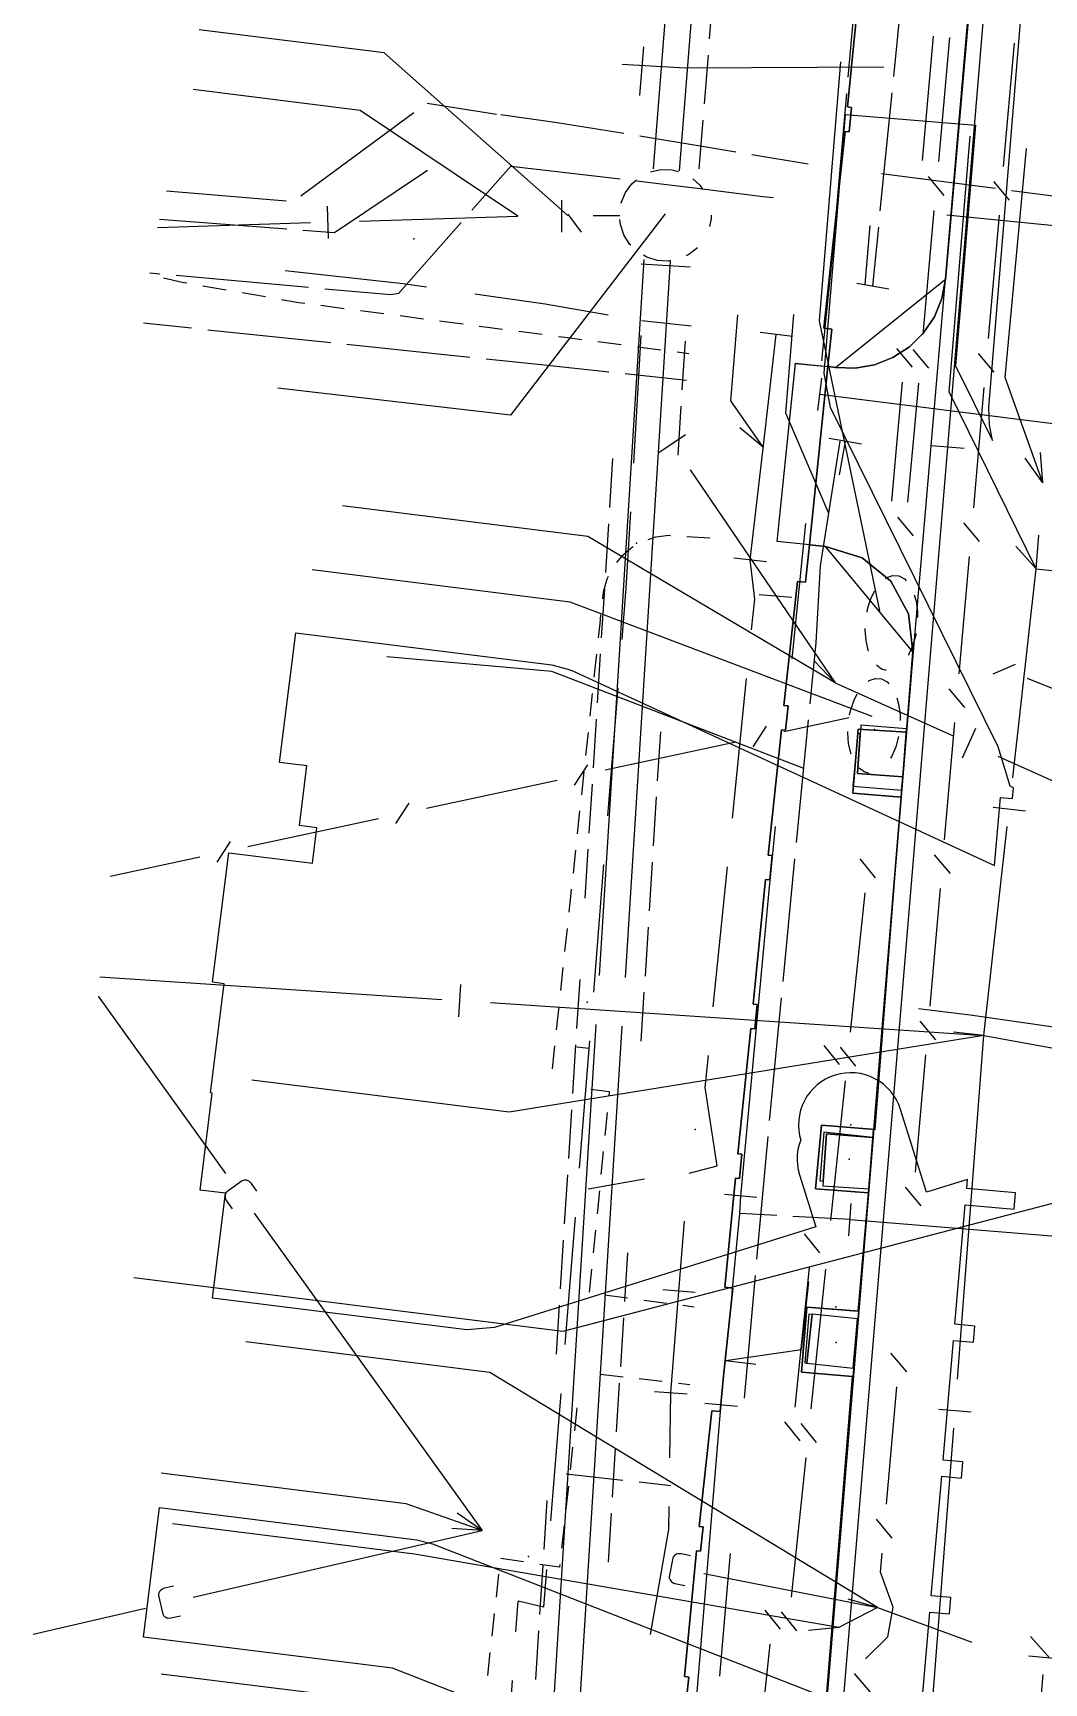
# Model space of a CAD drawing. Header units: metres. Extents: x 4550 to 4731, y 10605 to 11772.
# Drawn here: x 4621.8 to 4652.8, y 11137.7 to 11188.2 of the extents above; entities that cross this region are included whole.
import ezdxf

# ---------------------------------------------------------------- set-up
doc = ezdxf.new("R2010")
doc.units = ezdxf.units.M
for name, color, linetype in [('BOUNDARY', 7, 'Continuous'), ('CURB', 7, 'Continuous'), ('ELECTR_CABLE', 7, 'Continuous'), ('ELECTR_CABLE_COMM', 7, 'Continuous'), ('GAS', 7, 'Continuous'), ('GRASS', 7, 'Continuous'), ('GROUND', 7, 'Continuous'), ('LAMP', 7, 'Continuous'), ('ROAD', 7, 'Continuous'), ('SEWER', 7, 'Continuous'), ('SIDEWALK_PATH', 7, 'Continuous'), ('TREE', 7, 'Continuous'), ('WATER_PIPELINE', 7, 'Continuous')]:
    doc.layers.add(name, color=color, linetype=linetype)

msp = doc.modelspace()

# ---------------------------------------------------------------- linework, layer by layer
at = {"layer": 'BOUNDARY'}
msp.add_lwpolyline([(4641.837, 11137.089), (4641.914, 11137.835), (4641.789, 11137.849), (4642.155, 11141.705), (4642.279, 11141.692), (4642.356, 11142.438), (4642.231, 11142.451), (4642.626, 11145.998), (4642.876, 11145.979), (4642.977, 11147.058), (4643.155, 11148.692), (4643.266, 11149.758), (4643.017, 11149.786), (4643.345, 11153.131), (4643.469, 11153.118), (4643.546, 11153.864), (4643.421, 11153.877), (4643.814, 11157.714), (4643.938, 11157.701), (4644.015, 11158.447), (4643.89, 11158.461), (4644.272, 11162.284), (4644.396, 11162.27), (4644.473, 11163.016), (4644.348, 11163.029), (4644.756, 11166.866), (4644.88, 11166.854), (4644.957, 11167.6), (4644.833, 11167.613), (4645.249, 11171.416), (4645.498, 11171.393), (4645.614, 11172.537), (4644.62, 11172.639), (4645.185, 11178.107), (4646.179, 11178.002), (4646.301, 11179.151), (4646.053, 11179.177), (4646.704, 11185.211), (4646.829, 11185.201), (4646.904, 11185.947), (4646.779, 11185.96), (4647.379, 11192.054)], dxfattribs=at)
at = {"layer": 'CURB'}
for points in [[(4651.627, 11201.719), (4649.787, 11180.685)], [(4625.823, 11180.719), (4626.386, 11180.593), (4626.53, 11180.568)], [(4627.022, 11180.482), (4627.735, 11180.358)], [(4628.227, 11180.273), (4628.94, 11180.149)], [(4646.409, 11177.972), (4649.787, 11180.685)], [(4629.433, 11180.063), (4629.962, 11179.971), (4630.146, 11179.947)], [(4630.642, 11179.882), (4631.359, 11179.788)], [(4631.855, 11179.723), (4632.572, 11179.629)], [(4633.067, 11179.564), (4633.784, 11179.47)], [(4634.28, 11179.405), (4634.997, 11179.311)], [(4635.493, 11179.246), (4635.834, 11179.202), (4636.047, 11179.174), (4636.21, 11179.153)], [(4636.706, 11179.088), (4637.423, 11178.994)], [(4637.919, 11178.929), (4638.213, 11178.89), (4638.636, 11178.835)], [(4639.131, 11178.77), (4639.848, 11178.676)], [(4640.344, 11178.611), (4641.061, 11178.517)], [(4641.557, 11178.452), (4641.915, 11178.405)], [(4645.614, 11172.537), (4646.179, 11178.002)], [(4641.355, 11172.819), (4641.3, 11172.822), (4640.919, 11172.774), (4640.894, 11172.771), (4640.663, 11172.694)], [(4642.561, 11172.749), (4641.854, 11172.786)], [(4640.215, 11172.476), (4640.15, 11172.44), (4639.841, 11172.172), (4639.703, 11171.995)], [(4645.614, 11172.537), (4646.101, 11172.488)], [(4648.787, 11169.257), (4646.101, 11172.488)], [(4639.447, 11171.568), (4639.404, 11171.485), (4639.294, 11171.091), (4639.28, 11170.996), (4639.268, 11170.887)], [(4639.215, 11170.39), (4639.187, 11170.124), (4639.14, 11169.686)], [(4639.086, 11169.189), (4639.068, 11169.018), (4639.011, 11168.485)], [(4648.787, 11169.257), (4645.271, 11126.561)], [(4638.958, 11167.988), (4638.882, 11167.284)], [(4638.829, 11166.787), (4638.754, 11166.083)], [(4648.585, 11166.797), (4647.105, 11166.89), (4646.944, 11164.925), (4648.421, 11164.803)], [(4638.701, 11165.586), (4638.625, 11164.882)], [(4638.572, 11164.385), (4638.497, 11163.681)], [(4638.443, 11163.184), (4638.368, 11162.48)], [(4638.315, 11161.983), (4638.29, 11161.756), (4638.239, 11161.279)], [(4638.186, 11160.782), (4638.111, 11160.078)], [(4638.057, 11159.581), (4637.982, 11158.877)], [(4637.929, 11158.38), (4637.853, 11157.676)], [(4637.8, 11157.179), (4637.725, 11156.475)], [(4638.915, 11155.855), (4639.322, 11155.802), (4639.478, 11155.781), (4639.464, 11155.642)], [(4639.415, 11155.144), (4639.345, 11154.44)], [(4647.625, 11154.616), (4645.988, 11154.751), (4645.803, 11152.801), (4647.422, 11152.674)], [(4639.295, 11153.942), (4639.225, 11153.238)], [(4639.176, 11152.74), (4639.106, 11152.036)], [(4639.057, 11151.538), (4638.987, 11150.834)], [(4638.937, 11150.336), (4638.867, 11149.632)], [(4639.338, 11149.547), (4640.04, 11149.456)], [(4640.536, 11149.391), (4641.237, 11149.299)], [(4641.733, 11149.234), (4642.084, 11149.188)], [(4647.107, 11149.048), (4645.532, 11149.178), (4645.372, 11147.184), (4646.933, 11147.048)], [(4639.903, 11147.032), (4639.202, 11147.115)], [(4641.1, 11146.891), (4640.399, 11146.974)], [(4641.947, 11146.792), (4641.597, 11146.833)], [(4638.486, 11146.086), (4638.41, 11145.385)], [(4638.356, 11144.887), (4638.28, 11144.186)], [(4638.226, 11143.689), (4638.15, 11142.987)], [(4638.096, 11142.49), (4638.02, 11141.788)], [(4636.853, 11141.364), (4636.154, 11141.467)], [(4637.966, 11141.291), (4637.956, 11141.201), (4637.347, 11141.291)], [(4636.087, 11140.985), (4636.01, 11140.284)], [(4635.955, 11139.787), (4635.877, 11139.085)], [(4635.822, 11138.588), (4635.745, 11137.887)]]:
    msp.add_lwpolyline(points, dxfattribs=at)
at = {"layer": 'ELECTR_CABLE'}
for points in [[(4649.857, 11175.53), (4651.063, 11190.03), (4651.617, 11196.688)], [(4646.804, 11186.873), (4647.146, 11190.721)], [(4648.196, 11186.892), (4648.556, 11190.515)], [(4647.89, 11187.181), (4641.809, 11187.152), (4639.87, 11187.261)], [(4646.419, 11182.526), (4646.76, 11186.374)], [(4647.786, 11182.773), (4648.147, 11186.395)], [(4636.023, 11185.734), (4633.894, 11186.068)], [(4633.489, 11185.784), (4630.023, 11183.222)], [(4637.887, 11185.478), (4636.153, 11185.716)], [(4639.921, 11185.143), (4637.887, 11185.478)], [(4642.448, 11184.726), (4640.414, 11185.061)], [(4643.358, 11184.576), (4642.448, 11184.726)], [(4645.578, 11184.21), (4643.851, 11184.495)], [(4630.092, 11182.187), (4631.056, 11182.114), (4633.905, 11184.025)], [(4635.272, 11182.793), (4636.465, 11184.146), (4637.787, 11183.991)], [(4637.787, 11183.991), (4639.816, 11183.754)], [(4647.82, 11183.92), (4651.313, 11183.468)], [(4629.58, 11183.071), (4625.913, 11183.375)], [(4640.313, 11183.696), (4640.569, 11183.666), (4642.34, 11183.448)], [(4642.34, 11183.448), (4644.19, 11183.22), (4644.501, 11183.189)], [(4651.809, 11183.403), (4655.301, 11182.951)], [(4625.695, 11182.521), (4629.593, 11182.225)], [(4632.788, 11180.209), (4633.033, 11180.253), (4634.942, 11182.418)], [(4647.466, 11182.329), (4647.308, 11180.519)], [(4647.557, 11180.464), (4647.737, 11182.275)], [(4649.827, 11182.656), (4653.33, 11182.305), (4654.158, 11182.214)], [(4645.997, 11178.182), (4646.337, 11181.601), (4646.375, 11182.028)], [(4625.4, 11180.874), (4625.707, 11180.846)], [(4626.205, 11180.801), (4630.262, 11180.436)], [(4629.548, 11180.948), (4633.165, 11180.551), (4633.874, 11180.449)], [(4630.76, 11180.391), (4632.788, 11180.209)], [(4635.359, 11180.236), (4637.514, 11179.926)], [(4648.049, 11180.377), (4647.065, 11180.551)], [(4637.514, 11179.926), (4639.445, 11179.592)], [(4625.206, 11179.34), (4626.68, 11179.186)], [(4640.474, 11179.414), (4641.987, 11179.257)], [(4644.197, 11175.529), (4643.204, 11176.955), (4643.421, 11179.591)], [(4646.207, 11173.504), (4644.886, 11176.577), (4645.135, 11179.601)], [(4627.177, 11179.134), (4630.942, 11178.74)], [(4640.447, 11178.959), (4640.217, 11175.046)], [(4645.095, 11178.927), (4644.101, 11179.043)], [(4644.234, 11175.848), (4644.598, 11178.985)], [(4631.44, 11178.688), (4635.205, 11178.294)], [(4635.702, 11178.242), (4637.389, 11178.066), (4639.467, 11177.843)], [(4639.964, 11177.79), (4641.847, 11177.588)], [(4645.988, 11177.647), (4645.862, 11176.655)], [(4663.901, 11174.885), (4645.925, 11177.151)], [(4644.197, 11175.529), (4643.478, 11176.124)], [(4643.797, 11172.078), (4644.234, 11175.848)], [(4645.816, 11169.548), (4645.955, 11171.897), (4646.554, 11175.717)], [(4647.208, 11175.621), (4646.223, 11175.795)], [(4646.535, 11174.688), (4646.715, 11175.708)], [(4646.499, 11135.158), (4649.857, 11175.53)], [(4650.356, 11175.488), (4649.359, 11175.571)], [(4640.129, 11173.548), (4639.992, 11171.221), (4639.864, 11169.637)], [(4645.088, 11169.047), (4645.501, 11173.192)], [(4644.294, 11172.02), (4643.3, 11172.136)], [(4643.841, 11169.937), (4643.936, 11170.87), (4643.797, 11172.078)], [(4645.44, 11165.682), (4637.719, 11168.654), (4632.658, 11169.105)], [(4645.633, 11167.669), (4645.816, 11169.548)], [(4639.743, 11168.142), (4639.427, 11164.235)], [(4643.255, 11164.161), (4643.69, 11168.445)], [(4645.218, 11163.412), (4645.584, 11167.171)], [(4644.371, 11161.834), (4644.577, 11163.907)], [(4639.307, 11162.74), (4638.991, 11158.832)], [(4642.668, 11158.384), (4643.103, 11162.668)], [(4644.804, 11159.156), (4645.17, 11162.914)], [(4643.507, 11152.58), (4644.371, 11161.834)], [(4644.391, 11154.899), (4644.407, 11155.081), (4644.755, 11158.658)], [(4653.166, 11157.745), (4650.543, 11158.124), (4648.961, 11158.321)], [(4638.481, 11157.148), (4638.852, 11157.115)], [(4638.87, 11157.337), (4638.554, 11153.43)], [(4641.93, 11153.277), (4642.785, 11153.501), (4642.417, 11155.908), (4642.517, 11156.891)], [(4644.006, 11150.64), (4644.346, 11154.401)], [(4638.828, 11152.797), (4640.56, 11153.105)], [(4644.005, 11152.534), (4643.009, 11152.626)], [(4643.246, 11149.627), (4643.483, 11152.046), (4643.507, 11152.58)], [(4638.433, 11151.935), (4638.118, 11148.027)], [(4644.611, 11151.983), (4643.483, 11152.046)], [(4646.857, 11151.857), (4645.11, 11151.955)], [(4646.817, 11151.359), (4646.897, 11152.355)], [(4641.616, 11149.665), (4641.78, 11151.812)], [(4646.857, 11151.857), (4657.816, 11150.974)], [(4643.043, 11147.544), (4645.367, 11147.879), (4645.595, 11149.952)], [(4643.621, 11146.38), (4643.961, 11150.142)], [(4642.114, 11149.625), (4641.118, 11149.705)], [(4641.368, 11146.543), (4641.616, 11149.665)], [(4643.043, 11147.544), (4643.969, 11147.425)], [(4637.997, 11146.532), (4637.681, 11142.625)], [(4641.866, 11146.503), (4640.87, 11146.583)], [(4641.336, 11144.558), (4641.368, 11146.543)], [(4640.179, 11113.525), (4642.017, 11135.535), (4642.879, 11145.861), (4642.909, 11146.179)], [(4643.407, 11146.132), (4642.411, 11146.226)], [(4638.158, 11144.061), (4639.898, 11143.871)], [(4640.395, 11143.817), (4641.365, 11143.711)], [(4640.74, 11139.138), (4641.301, 11142.36), (4641.312, 11143.059)], [(4642.872, 11137.86), (4643.1, 11140.605), (4643.192, 11141.623)], [(4637.56, 11141.13), (4637.467, 11139.977), (4636.685, 11140.162)], [(4636.619, 11139.222), (4636.685, 11140.162)], [(4636.39, 11135.98), (4636.513, 11137.726)]]:
    msp.add_lwpolyline(points, dxfattribs=at)
at = {"layer": 'ELECTR_CABLE_COMM'}
for points in [[(4649.409, 11188.134), (4649.066, 11184.323)], [(4649.907, 11188.091), (4649.564, 11184.286)], [(4651.566, 11184.136), (4651.898, 11187.918)], [(4647.768, 11170.514), (4645.922, 11179.405), (4646.576, 11187.343)], [(4649.257, 11183.827), (4649.737, 11183.251)], [(4651.742, 11183.102), (4651.26, 11183.676)], [(4649.43, 11182.792), (4649.087, 11178.987)], [(4651.104, 11178.861), (4651.435, 11182.642)], [(4648.281, 11178.559), (4648.761, 11177.984)], [(4648.78, 11178.528), (4649.26, 11177.952)], [(4651.279, 11177.827), (4650.798, 11178.401)], [(4648.454, 11177.524), (4648.282, 11175.619)], [(4648.953, 11177.493), (4648.781, 11175.591)], [(4650.807, 11175.476), (4650.973, 11177.367)], [(4648.282, 11175.619), (4648.125, 11173.876)], [(4648.781, 11175.591), (4648.624, 11173.848)], [(4650.65, 11173.678), (4650.807, 11175.476)], [(4648.317, 11173.388), (4648.797, 11172.813)], [(4650.825, 11172.643), (4650.344, 11173.218)], [(4650.204, 11168.586), (4650.519, 11172.183)], [(4647.539, 11167.281), (4638.28, 11170.785), (4630.377, 11171.771)], [(4647.38, 11170.471), (4647.406, 11170.61), (4647.507, 11170.918), (4647.616, 11171.132)], [(4647.944, 11171.503), (4647.984, 11171.534), (4648.171, 11171.599), (4648.356, 11171.586), (4648.528, 11171.493), (4648.58, 11171.437)], [(4648.826, 11171.008), (4648.883, 11170.816), (4648.926, 11170.497), (4648.926, 11170.313)], [(4647.426, 11169.279), (4647.414, 11169.308), (4647.348, 11169.607), (4647.324, 11169.936), (4647.326, 11169.975)], [(4648.88, 11169.816), (4648.796, 11169.5), (4648.675, 11169.214), (4648.638, 11169.157)], [(4647.979, 11168.687), (4647.822, 11168.733), (4647.671, 11168.848)], [(4651.241, 11168.586), (4651.931, 11168.88)], [(4647.409, 11168.348), (4647.449, 11168.379), (4647.636, 11168.445), (4647.82, 11168.431), (4647.993, 11168.339), (4648.045, 11168.282)], [(4650.379, 11167.552), (4649.897, 11168.126)], [(4652.282, 11168.454), (4656.3, 11166.838)], [(4646.845, 11167.316), (4646.871, 11167.455), (4646.972, 11167.763), (4647.081, 11167.977)], [(4648.291, 11167.854), (4648.348, 11167.661), (4648.391, 11167.343), (4648.391, 11167.159)], [(4644.827, 11166.82), (4646.832, 11167.251)], [(4649.758, 11163.495), (4650.073, 11167.092)], [(4643.891, 11166.348), (4644.297, 11166.977)], [(4646.891, 11166.124), (4646.879, 11166.153), (4646.813, 11166.453), (4646.789, 11166.782), (4646.791, 11166.82)], [(4648.345, 11166.662), (4648.261, 11166.345), (4648.14, 11166.059), (4648.103, 11166.002)], [(4639.351, 11165.643), (4643.361, 11166.505)], [(4638.414, 11165.171), (4638.821, 11165.8)], [(4647.444, 11165.532), (4647.287, 11165.578), (4647.136, 11165.693)], [(4633.874, 11164.466), (4637.884, 11165.328)], [(4632.938, 11163.994), (4633.344, 11164.623)], [(4628.398, 11163.289), (4632.408, 11164.151)], [(4627.461, 11162.817), (4627.868, 11163.446)], [(4649.933, 11162.461), (4649.451, 11163.035)], [(4624.182, 11162.383), (4626.931, 11162.974)], [(4647.155, 11162.912), (4647.627, 11162.33)], [(4647.313, 11161.875), (4646.866, 11157.598)], [(4649.311, 11158.404), (4649.627, 11162.001)], [(4649.487, 11157.37), (4649.005, 11157.944)], [(4646.055, 11157.195), (4646.527, 11156.613)], [(4646.552, 11157.143), (4647.024, 11156.561)], [(4648.865, 11153.313), (4649.18, 11156.91)], [(4646.71, 11156.106), (4646.263, 11151.828)], [(4657.236, 11153.441), (4638.059, 11148.43), (4624.905, 11150.072)], [(4649.041, 11152.279), (4648.559, 11152.853)], [(4645.452, 11151.425), (4645.924, 11150.843)], [(4645.61, 11150.388), (4645.163, 11146.11)], [(4646.107, 11150.336), (4645.66, 11146.058)], [(4648.594, 11147.188), (4648.113, 11147.762)], [(4647.973, 11143.131), (4648.288, 11146.728)], [(4644.849, 11145.656), (4645.321, 11145.073)], [(4645.346, 11145.604), (4645.818, 11145.021)], [(4645.504, 11144.566), (4645.057, 11140.289)], [(4648.148, 11142.097), (4647.667, 11142.671)], [(4647.336, 11138.391), (4648.012, 11139.067), (4648.178, 11139.979), (4647.791, 11141.056), (4647.842, 11141.637)], [(4644.246, 11139.886), (4644.718, 11139.304)], [(4644.743, 11139.834), (4645.215, 11139.252)], [(4644.404, 11138.849), (4644.18, 11136.71)], [(4644.228, 11134.772), (4633.068, 11137.017), (4625.75, 11137.93)], [(4647.489, 11137.376), (4646.999, 11137.943)]]:
    msp.add_lwpolyline(points, dxfattribs=at)
at = {"layer": 'GAS'}
for points in [[(4648.987, 11136.164), (4649.305, 11139.828), (4649.902, 11139.776), (4649.947, 11140.274), (4649.349, 11140.326), (4649.667, 11143.989), (4650.273, 11143.936), (4650.317, 11144.434), (4649.711, 11144.487), (4650.029, 11148.15), (4650.643, 11148.097), (4650.687, 11148.595), (4650.073, 11148.649), (4650.391, 11152.312), (4651.885, 11152.182), (4651.929, 11152.68), (4650.434, 11152.81), (4650.459, 11153.09), (4649.2, 11152.695), (4648.404, 11155.237), (4648.35, 11155.385), (4648.282, 11155.526), (4648.2, 11155.66), (4648.105, 11155.785), (4647.999, 11155.901), (4647.881, 11156.005), (4647.754, 11156.098), (4647.619, 11156.177), (4647.476, 11156.243), (4647.328, 11156.295), (4647.176, 11156.331), (4647.02, 11156.353), (4646.863, 11156.359), (4646.706, 11156.35), (4646.551, 11156.326), (4646.399, 11156.286), (4646.252, 11156.232), (4646.111, 11156.164), (4645.977, 11156.082), (4645.851, 11155.987), (4645.736, 11155.881), (4645.632, 11155.764), (4645.539, 11155.637), (4645.46, 11155.501), (4645.394, 11155.359), (4645.342, 11155.211), (4645.305, 11155.058), (4645.284, 11154.902), (4645.277, 11154.745), (4645.286, 11154.589), (4645.311, 11154.434), (4645.347, 11154.295), (4645.299, 11154.158), (4645.262, 11154.005), (4645.241, 11153.849), (4645.234, 11153.692), (4645.243, 11153.536), (4645.268, 11153.381), (4645.307, 11153.229), (4645.806, 11151.633), (4635.959, 11148.552), (4635.114, 11148.477), (4627.317, 11149.449), (4627.718, 11152.667), (4626.942, 11152.764), (4627.312, 11155.734), (4627.255, 11155.741), (4627.673, 11159.087), (4627.322, 11159.131), (4627.817, 11163.1), (4630.381, 11162.781), (4630.516, 11163.869), (4629.982, 11163.936), (4630.21, 11165.769), (4629.375, 11165.873), (4629.871, 11169.842), (4637.717, 11168.863), (4638.307, 11168.695), (4651.287, 11162.714), (4651.466, 11164.794), (4651.834, 11164.763), (4651.869, 11165.091), (4651.77, 11165.144), (4651.398, 11166.352), (4646.263, 11176.754), (4646.063, 11177.803), (4646.715, 11185.726), (4650.701, 11185.398), (4650.095, 11178.028), (4651.227, 11175.733), (4651.137, 11176.215), (4651.11, 11176.748), (4652.431, 11192.808)], [(4639.719, 11135.416), (4632.841, 11138.106), (4625.201, 11139.06), (4625.696, 11143.029), (4633.585, 11142.045), (4634.066, 11141.923), (4649.554, 11135.865)]]:
    msp.add_lwpolyline(points, dxfattribs=at)
at = {"layer": 'GRASS'}
for points in [[(4648.472, 11165.432), (4647.085, 11165.526), (4647.168, 11166.75), (4647.093, 11166.757), (4646.943, 11165.145), (4648.438, 11165.019)], [(4648.585, 11166.797), (4647.105, 11166.89), (4646.944, 11164.925), (4648.421, 11164.803)], [(4648.593, 11166.898), (4647.186, 11167.014), (4647.085, 11165.526), (4648.472, 11165.432)], [(4647.582, 11154.616), (4645.988, 11154.744), (4645.803, 11152.801), (4647.423, 11152.674)], [(4646.139, 11154.488), (4647.561, 11154.371), (4646.055, 11154.539), (4645.929, 11153.044), (4646.039, 11153.035)], [(4647.562, 11154.371), (4646.139, 11154.488), (4646.029, 11152.897), (4647.431, 11152.8), (4647.471, 11153.255)], [(4647.123, 11149.047), (4645.532, 11149.178), (4645.372, 11147.184), (4646.957, 11147.046)], [(4645.693, 11148.953), (4645.598, 11148.961), (4645.472, 11147.466), (4645.534, 11147.461)], [(4647.086, 11148.814), (4645.694, 11148.962), (4645.534, 11147.458), (4646.956, 11147.307)]]:
    msp.add_lwpolyline(points, close=True, dxfattribs=at)
at = {"layer": 'GROUND'}
msp.add_lwpolyline([(4645.271, 11126.561), (4645.058, 11125.67), (4644.856, 11125.333), (4643.296, 11125.432), (4643.46, 11127.425), (4645.326, 11127.307), (4646.933, 11147.048), (4645.372, 11147.184), (4645.532, 11149.178), (4647.107, 11149.048), (4647.422, 11152.674)], close=True, dxfattribs=at)
at = {"layer": 'LAMP'}
for p in [(4633.487, 11181.922), (4640.314, 11172.592), (4638.803, 11158.519), (4642.113, 11154.623), (4641.303, 11142.513), (4637.007, 11141.533)]:
    msp.add_point(p, dxfattribs=at)
at = {"layer": 'ROAD'}
for points in [[(4651.934, 11205.229), (4649.787, 11180.685), (4649.673, 11180.088), (4649.444, 11179.532), (4649.109, 11179.033), (4648.677, 11178.607), (4648.168, 11178.277), (4647.608, 11178.057), (4647.016, 11177.954), (4646.409, 11177.972), (4646.179, 11178.002), (4645.614, 11172.537), (4646.101, 11172.488), (4647.226, 11172.142), (4648.104, 11171.421), (4648.653, 11170.425), (4648.787, 11169.257), (4645.271, 11126.561)], [(4651.835, 11204.716), (4648.788, 11169.266), (4645.213, 11125.85), (4644.268, 11115.543), (4638.887, 11053.77)]]:
    msp.add_lwpolyline(points, dxfattribs=at)
at = {"layer": 'SEWER'}
for points in [[(4640.832, 11184.069), (4641.32, 11190.141)], [(4641.629, 11184.005), (4642.116, 11190.067)], [(4642.556, 11188.047), (4642.676, 11189.542)], [(4638.218, 11182.626), (4632.579, 11187.622), (4626.916, 11188.329)], [(4640.53, 11187.803), (4640.41, 11186.308)], [(4642.396, 11186.053), (4642.516, 11187.549)], [(4636.676, 11182.613), (4631.844, 11185.855), (4626.727, 11186.494)], [(4642.236, 11184.06), (4642.356, 11185.555)], [(4640.746, 11183.97), (4641.057, 11184.04), (4641.392, 11184.033), (4641.6, 11183.979)], [(4639.844, 11183.011), (4639.846, 11183.026), (4639.975, 11183.334), (4640.174, 11183.604), (4640.316, 11183.723)], [(4642.044, 11183.758), (4642.258, 11183.564), (4642.34, 11183.444)], [(4630.836, 11182.916), (4630.866, 11181.926)], [(4638.012, 11183.108), (4638.02, 11182.118)], [(4625.631, 11182.271), (4630.322, 11182.416)], [(4641.193, 11182.685), (4636.457, 11176.509), (4629.326, 11177.34)], [(4631.822, 11182.463), (4636.676, 11182.613)], [(4638.206, 11182.674), (4638.62, 11182.122)], [(4638.987, 11182.632), (4639.798, 11182.638)], [(4640.136, 11181.729), (4640.104, 11181.76), (4639.926, 11182.044), (4639.821, 11182.361), (4639.808, 11182.516)], [(4642.603, 11182.642), (4642.599, 11182.535), (4642.552, 11182.296)], [(4639.175, 11159.339), (4640.552, 11181.283)], [(4639.973, 11159.28), (4641.351, 11181.233)], [(4641.359, 11181.253), (4641.286, 11181.239), (4640.952, 11181.258), (4640.631, 11181.356), (4640.524, 11181.419)], [(4642.188, 11181.645), (4642.185, 11181.641), (4641.92, 11181.436), (4641.834, 11181.398)], [(4641.955, 11181.046), (4640.458, 11181.14)], [(4641.718, 11177.288), (4641.812, 11178.785)], [(4641.592, 11175.292), (4641.686, 11176.789)], [(4641.816, 11175.915), (4640.997, 11175.358)], [(4639.581, 11175.183), (4639.487, 11173.686)], [(4641.962, 11174.839), (4646.404, 11168.306)], [(4646.404, 11168.306), (4638.819, 11172.797), (4631.308, 11173.734)], [(4639.455, 11173.187), (4639.361, 11171.69)], [(4639.329, 11171.191), (4639.235, 11169.694)], [(4645.074, 11170.93), (4644.077, 11171.004)], [(4639.203, 11169.195), (4639.109, 11167.698)], [(4646.404, 11168.306), (4645.757, 11168.98)], [(4646.404, 11168.306), (4650.019, 11166.681)], [(4639.077, 11167.199), (4638.983, 11165.702)], [(4640.962, 11165.311), (4641.057, 11166.808)], [(4650.7, 11166.906), (4650.294, 11166.002)], [(4651.388, 11166.066), (4655.003, 11164.441)], [(4638.951, 11165.203), (4638.857, 11163.706)], [(4640.836, 11163.315), (4640.931, 11164.812)], [(4638.826, 11163.207), (4638.731, 11161.71)], [(4640.71, 11161.319), (4640.805, 11162.816)], [(4640.585, 11159.323), (4640.679, 11160.82)], [(4638.574, 11159.215), (4638.479, 11157.718)], [(4623.811, 11158.711), (4627.723, 11153.269)], [(4640.459, 11157.327), (4640.553, 11158.824)], [(4637.704, 11135.897), (4639.081, 11157.842)], [(4638.501, 11135.831), (4639.879, 11157.783)], [(4638.448, 11157.219), (4638.353, 11155.722)], [(4638.322, 11155.223), (4638.227, 11153.726)], [(4628.675, 11152.734), (4628.513, 11152.96), (4628.488, 11152.99), (4628.465, 11153.01), (4628.432, 11153.037), (4628.396, 11153.056), (4628.363, 11153.067), (4628.324, 11153.07), (4628.286, 11153.068), (4628.259, 11153.057), (4628.234, 11153.045), (4627.759, 11152.704), (4627.741, 11152.685), (4627.729, 11152.667), (4627.716, 11152.642), (4627.711, 11152.618), (4627.705, 11152.586), (4627.703, 11152.553), (4627.711, 11152.519), (4627.725, 11152.473), (4627.742, 11152.44), (4627.923, 11152.189)], [(4638.196, 11153.227), (4638.101, 11151.73)], [(4628.598, 11152.051), (4635.584, 11142.331)], [(4638.07, 11151.231), (4637.976, 11149.734)], [(4639.955, 11149.343), (4640.049, 11150.84)], [(4637.944, 11149.235), (4637.85, 11147.738)], [(4639.829, 11147.347), (4639.923, 11148.844)], [(4647.701, 11139.97), (4635.814, 11147.175), (4628.346, 11148.107)], [(4639.703, 11145.351), (4639.797, 11146.848)], [(4639.577, 11143.355), (4639.672, 11144.852)], [(4635.584, 11142.331), (4633.253, 11143.144), (4625.743, 11144.081)], [(4635.584, 11142.331), (4634.817, 11142.863)], [(4637.566, 11143.247), (4637.472, 11141.75)], [(4639.451, 11141.359), (4639.546, 11142.856)], [(4646.517, 11139.352), (4633.509, 11141.605), (4626.09, 11142.531)], [(4626.728, 11140.286), (4635.584, 11142.331)], [(4635.584, 11142.331), (4634.652, 11142.391)], [(4641.966, 11141.557), (4641.693, 11141.61), (4641.655, 11141.616), (4641.624, 11141.615), (4641.581, 11141.611), (4641.542, 11141.6), (4641.511, 11141.585), (4641.48, 11141.561), (4641.454, 11141.533), (4641.442, 11141.508), (4641.432, 11141.481), (4641.32, 11140.907), (4641.32, 11140.882), (4641.323, 11140.86), (4641.331, 11140.833), (4641.344, 11140.812), (4641.362, 11140.785), (4641.383, 11140.76), (4641.411, 11140.74), (4641.453, 11140.715), (4641.489, 11140.704), (4641.793, 11140.645)], [(4637.44, 11141.251), (4637.346, 11139.754)], [(4642.379, 11141.007), (4647.701, 11139.97)], [(4626.127, 11140.621), (4625.856, 11140.558), (4625.819, 11140.547), (4625.791, 11140.534), (4625.754, 11140.513), (4625.722, 11140.487), (4625.7, 11140.461), (4625.682, 11140.426), (4625.669, 11140.39), (4625.669, 11140.362), (4625.67, 11140.334), (4625.802, 11139.764), (4625.812, 11139.74), (4625.823, 11139.722), (4625.843, 11139.7), (4625.862, 11139.686), (4625.89, 11139.669), (4625.919, 11139.655), (4625.953, 11139.648), (4626.002, 11139.643), (4626.039, 11139.647), (4626.34, 11139.716)], [(4621.819, 11139.153), (4625.267, 11139.949)], [(4647.701, 11139.97), (4646.517, 11139.352)], [(4647.701, 11139.97), (4646.802, 11140.223)], [(4647.701, 11139.97), (4650.587, 11138.907)], [(4646.517, 11139.352), (4645.588, 11139.259)], [(4637.314, 11139.255), (4637.22, 11137.758)], [(4652.972, 11138.428), (4652.387, 11139.08)], [(4652.337, 11138.482), (4653.324, 11138.399)], [(4651.072, 11117.604), (4652.775, 11137.914)]]:
    msp.add_lwpolyline(points, dxfattribs=at)
at = {"layer": 'SIDEWALK_PATH'}
for points in [[(4647.379, 11192.054), (4646.779, 11185.96), (4646.904, 11185.947), (4646.829, 11185.201), (4646.704, 11185.211), (4646.053, 11179.177), (4646.301, 11179.151), (4646.179, 11178.002), (4646.409, 11177.972), (4647.016, 11177.954), (4647.608, 11178.057), (4648.168, 11178.277), (4648.677, 11178.607), (4649.109, 11179.033), (4649.444, 11179.532), (4649.673, 11180.088), (4649.787, 11180.685), (4651.934, 11205.229)], [(4645.326, 11127.307), (4646.933, 11147.048), (4645.372, 11147.184), (4645.532, 11149.178), (4647.107, 11149.048), (4647.422, 11152.674), (4645.803, 11152.801), (4645.988, 11154.751), (4647.625, 11154.616), (4648.421, 11164.803), (4646.944, 11164.925), (4647.105, 11166.89), (4648.585, 11166.797), (4648.787, 11169.257), (4648.653, 11170.425), (4648.104, 11171.421), (4647.226, 11172.142), (4646.101, 11172.488), (4645.614, 11172.537), (4645.498, 11171.393), (4645.249, 11171.416), (4644.833, 11167.613), (4644.957, 11167.6), (4644.88, 11166.854), (4644.756, 11166.866), (4644.348, 11163.029), (4644.473, 11163.016), (4644.396, 11162.27), (4644.272, 11162.284), (4643.89, 11158.461), (4644.015, 11158.447), (4643.938, 11157.701), (4643.814, 11157.714), (4643.421, 11153.877), (4643.546, 11153.864), (4643.469, 11153.118), (4643.345, 11153.131), (4643.017, 11149.786), (4643.266, 11149.758), (4643.155, 11148.692), (4642.977, 11147.058), (4642.876, 11145.979), (4642.626, 11145.998), (4642.231, 11142.451), (4642.356, 11142.438), (4642.279, 11141.692), (4642.155, 11141.705), (4641.789, 11137.849), (4641.914, 11137.835), (4641.837, 11137.089)]]:
    msp.add_lwpolyline(points, dxfattribs=at)
msp.add_lwpolyline([(4645.184, 11178.099), (4646.179, 11178.002), (4645.614, 11172.537), (4644.62, 11172.639)], close=True, dxfattribs=at)
at = {"layer": 'TREE'}
for p in [(4647.603, 11166.879), (4646.878, 11154.76), (4646.835, 11153.707), (4646.421, 11149.182), (4646.435, 11148.088)]:
    msp.add_point(p, dxfattribs=at)
at = {"layer": 'WATER_PIPELINE'}
for points in [[(4652.564, 11171.799), (4649.897, 11177.229), (4650.542, 11185.068)], [(4652.765, 11174.435), (4651.609, 11177.668), (4652.264, 11184.691)], [(4652.765, 11174.435), (4652.226, 11175.198)], [(4652.765, 11174.435), (4652.697, 11175.367)], [(4652.564, 11171.799), (4652.643, 11172.832)], [(4652.564, 11171.799), (4651.943, 11172.497)], [(4651.845, 11165.396), (4652.564, 11171.799)], [(4652.564, 11171.799), (4655.731, 11171.464)], [(4651.244, 11164.5), (4652.235, 11164.388)], [(4650.959, 11157.503), (4651.678, 11163.906)], [(4623.872, 11159.302), (4634.346, 11158.606)], [(4634.92, 11159.067), (4634.854, 11158.071)], [(4635.843, 11158.507), (4650.959, 11157.503)], [(4650.959, 11157.503), (4636.416, 11155.147), (4628.527, 11156.131)], [(4650.959, 11157.503), (4650.031, 11157.606)], [(4650.15, 11146.964), (4650.959, 11157.503)], [(4650.959, 11157.503), (4654.17, 11156.922)], [(4649.58, 11146.047), (4650.575, 11145.97)], [(4649.226, 11134.929), (4650.035, 11145.468)]]:
    msp.add_lwpolyline(points, dxfattribs=at)

doc.saveas('drawing.dxf')
